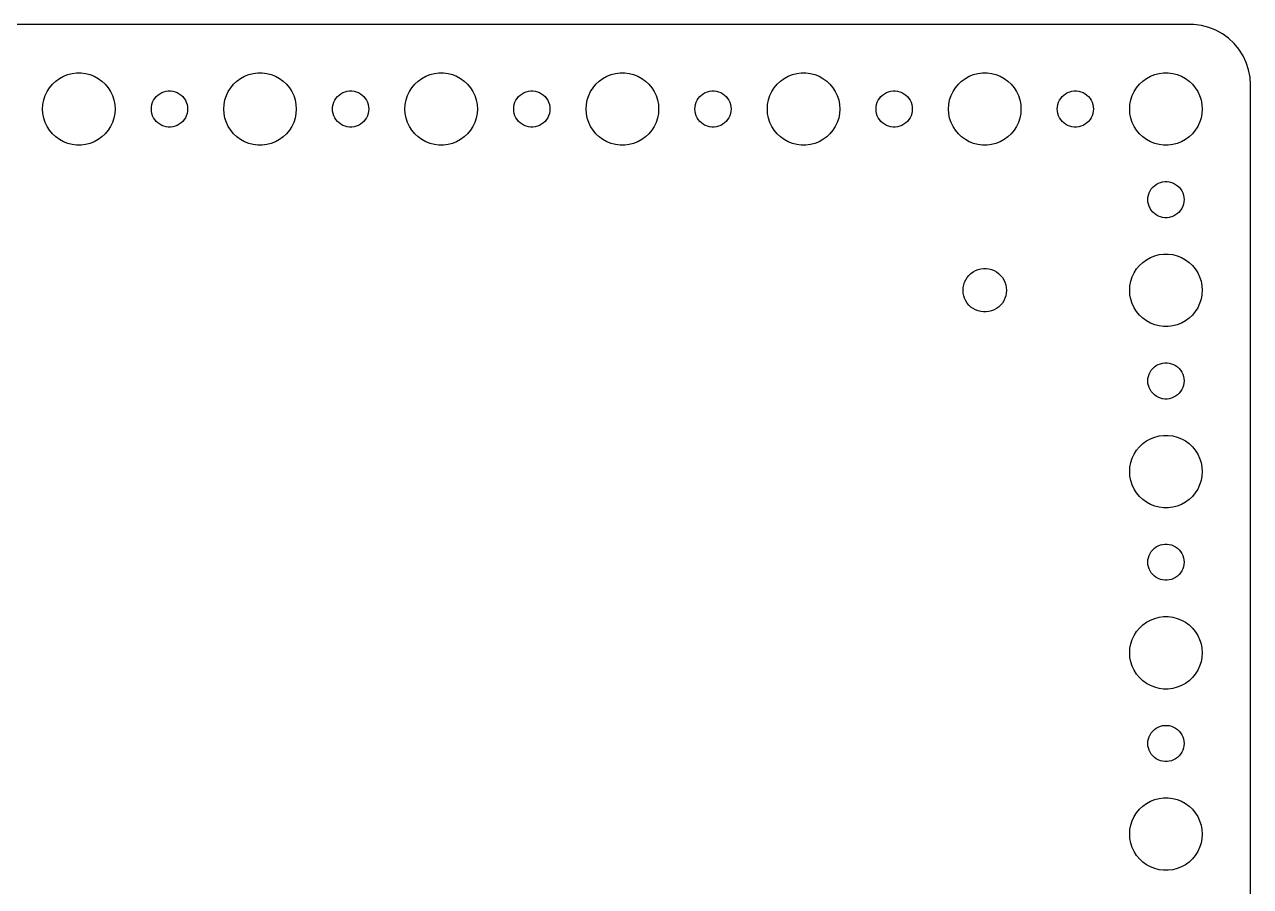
# Model space of a CAD drawing. Header units: metres. Extents: x -97 to 97, y -67 to 67.
# Drawn here: x -4.5 to 97, y -4.3 to 67 of the extents above; entities that cross this region are included whole.
import ezdxf

# ---------------------------------------------------------------- set-up
doc = ezdxf.new("R2010")
doc.units = ezdxf.units.M

msp = doc.modelspace()

# ---------------------------------------------------------------- linework, layer by layer
for p, q in [((92.3139, 66.9901), (-92.3139, 66.9901)), ((92.9369, 66.9114), (92.3139, 66.9901)), ((93.5451, 66.7553), (92.9369, 66.9114)), ((94.1289, 66.5241), (93.5451, 66.7553)), ((94.6791, 66.2216), (94.1289, 66.5241)), ((95.1871, 65.8526), (94.6791, 66.2216)), ((95.6448, 65.4227), (95.1871, 65.8526)), ((96.0451, 64.9389), (95.6448, 65.4227)), ((96.3815, 64.4088), (96.0451, 64.9389)), ((96.6489, 63.8406), (96.3815, 64.4088)), ((-0.92705, 62.8532), (-0.56213, 62.9469)), ((-0.56213, 62.9469), (-0.18837, 62.9941)), ((-0.18837, 62.9941), (0.18837, 62.9941)), ((0.18837, 62.9941), (0.56213, 62.9469)), ((0.56213, 62.9469), (0.92705, 62.8532)), ((14.0729, 62.8532), (14.4379, 62.9469)), ((14.4379, 62.9469), (14.8116, 62.9941)), ((14.8116, 62.9941), (15.1884, 62.9941)), ((15.1884, 62.9941), (15.5621, 62.9469)), ((15.5621, 62.9469), (15.927, 62.8532)), ((29.0729, 62.8532), (29.4379, 62.9469)), ((29.4379, 62.9469), (29.8116, 62.9941)), ((29.8116, 62.9941), (30.1884, 62.9941)), ((30.1884, 62.9941), (30.5621, 62.9469)), ((30.5621, 62.9469), (30.927, 62.8532)), ((44.0729, 62.8532), (44.4379, 62.9469)), ((44.4379, 62.9469), (44.8116, 62.9941)), ((44.8116, 62.9941), (45.1884, 62.9941)), ((45.1884, 62.9941), (45.5621, 62.9469)), ((45.5621, 62.9469), (45.927, 62.8532)), ((59.0729, 62.8532), (59.4379, 62.9469)), ((59.4379, 62.9469), (59.8116, 62.9941)), ((59.8116, 62.9941), (60.1884, 62.9941)), ((60.1884, 62.9941), (60.5621, 62.9469)), ((60.5621, 62.9469), (60.927, 62.8532)), ((74.073, 62.8532), (74.4379, 62.9469)), ((74.4379, 62.9469), (74.8116, 62.9941)), ((74.8116, 62.9941), (75.1884, 62.9941)), ((75.1884, 62.9941), (75.5621, 62.9469)), ((75.5621, 62.9469), (75.927, 62.8532)), ((89.073, 62.8532), (89.4379, 62.9469)), ((89.4379, 62.9469), (89.8116, 62.9941)), ((89.8116, 62.9941), (90.1884, 62.9941)), ((90.1884, 62.9941), (90.5621, 62.9469)), ((90.5621, 62.9469), (90.927, 62.8532)), ((96.8429, 63.2434), (96.6489, 63.8406)), ((96.9606, 62.6267), (96.8429, 63.2434)), ((-2.42705, 61.7634), (-2.1869, 62.0536)), ((-2.1869, 62.0536), (-1.91226, 62.3115)), ((-1.91226, 62.3115), (-1.60747, 62.533)), ((-1.60747, 62.533), (-1.27733, 62.7145)), ((-1.27733, 62.7145), (-0.92705, 62.8532)), ((0.92705, 62.8532), (1.27733, 62.7145)), ((1.27733, 62.7145), (1.60747, 62.533)), ((1.60747, 62.533), (1.91226, 62.3115)), ((1.91226, 62.3115), (2.1869, 62.0536)), ((2.1869, 62.0536), (2.42705, 61.7634)), ((12.5729, 61.7634), (12.8131, 62.0536)), ((12.8131, 62.0536), (13.0877, 62.3115)), ((13.0877, 62.3115), (13.3925, 62.533)), ((13.3925, 62.533), (13.7227, 62.7145)), ((13.7227, 62.7145), (14.0729, 62.8532)), ((15.927, 62.8532), (16.2773, 62.7145)), ((16.2773, 62.7145), (16.6075, 62.533)), ((16.6075, 62.533), (16.9123, 62.3115)), ((16.9123, 62.3115), (17.1869, 62.0536)), ((17.1869, 62.0536), (17.427, 61.7634)), ((27.5729, 61.7634), (27.8131, 62.0536)), ((27.8131, 62.0536), (28.0877, 62.3115)), ((28.0877, 62.3115), (28.3925, 62.533)), ((28.3925, 62.533), (28.7227, 62.7145)), ((28.7227, 62.7145), (29.0729, 62.8532)), ((30.927, 62.8532), (31.2773, 62.7145)), ((31.2773, 62.7145), (31.6075, 62.533)), ((31.6075, 62.533), (31.9123, 62.3115)), ((31.9123, 62.3115), (32.1869, 62.0536)), ((32.1869, 62.0536), (32.427, 61.7634)), ((42.5729, 61.7634), (42.8131, 62.0536)), ((42.8131, 62.0536), (43.0877, 62.3115)), ((43.0877, 62.3115), (43.3925, 62.533)), ((43.3925, 62.533), (43.7227, 62.7145)), ((43.7227, 62.7145), (44.0729, 62.8532)), ((45.927, 62.8532), (46.2773, 62.7145)), ((46.2773, 62.7145), (46.6075, 62.533)), ((46.6075, 62.533), (46.9123, 62.3115)), ((46.9123, 62.3115), (47.1869, 62.0536)), ((47.1869, 62.0536), (47.427, 61.7634)), ((57.5729, 61.7634), (57.8131, 62.0536)), ((57.8131, 62.0536), (58.0877, 62.3115)), ((58.0877, 62.3115), (58.3925, 62.533)), ((58.3925, 62.533), (58.7227, 62.7145)), ((58.7227, 62.7145), (59.0729, 62.8532)), ((60.927, 62.8532), (61.2773, 62.7145)), ((61.2773, 62.7145), (61.6075, 62.533)), ((61.6075, 62.533), (61.9123, 62.3115)), ((61.9123, 62.3115), (62.1869, 62.0536)), ((62.1869, 62.0536), (62.427, 61.7634)), ((72.573, 61.7634), (72.8131, 62.0536)), ((72.8131, 62.0536), (73.0877, 62.3115)), ((73.0877, 62.3115), (73.3925, 62.533)), ((73.3925, 62.533), (73.7227, 62.7145)), ((73.7227, 62.7145), (74.073, 62.8532)), ((75.927, 62.8532), (76.2773, 62.7145)), ((76.2773, 62.7145), (76.6075, 62.533)), ((76.6075, 62.533), (76.9123, 62.3115)), ((76.9123, 62.3115), (77.1869, 62.0536)), ((77.1869, 62.0536), (77.427, 61.7634)), ((87.573, 61.7634), (87.8131, 62.0536)), ((87.8131, 62.0536), (88.0877, 62.3115)), ((88.0877, 62.3115), (88.3925, 62.533)), ((88.3925, 62.533), (88.7227, 62.7145)), ((88.7227, 62.7145), (89.073, 62.8532)), ((90.927, 62.8532), (91.2773, 62.7145)), ((91.2773, 62.7145), (91.6075, 62.533)), ((91.6075, 62.533), (91.9123, 62.3115)), ((91.9123, 62.3115), (92.1869, 62.0536)), ((92.1869, 62.0536), (92.427, 61.7634)), ((97, 62), (96.9606, 62.6267)), ((97, -62), (97, 62)), ((-2.90575, 60.7461), (-2.78932, 61.1044)), ((-2.78932, 61.1044), (-2.62891, 61.4453)), ((-2.62891, 61.4453), (-2.42705, 61.7634)), ((2.42705, 61.7634), (2.62891, 61.4453)), ((2.62891, 61.4453), (2.78932, 61.1044)), ((2.78932, 61.1044), (2.90575, 60.7461)), ((6.28647, 60.8817), (6.40654, 61.0268)), ((6.40654, 61.0268), (6.54385, 61.1558)), ((6.54385, 61.1558), (6.69626, 61.2665)), ((6.69626, 61.2665), (6.86133, 61.3572)), ((6.86133, 61.3572), (7.03647, 61.4266)), ((7.03647, 61.4266), (7.21892, 61.4734)), ((7.21892, 61.4734), (7.40581, 61.497)), ((7.40581, 61.497), (7.59418, 61.497)), ((7.59418, 61.497), (7.78107, 61.4734)), ((7.78107, 61.4734), (7.96352, 61.4266)), ((7.96352, 61.4266), (8.13866, 61.3572)), ((8.13866, 61.3572), (8.30373, 61.2665)), ((8.30373, 61.2665), (8.45613, 61.1558)), ((8.45613, 61.1558), (8.59344, 61.0268)), ((8.59344, 61.0268), (8.71352, 60.8817)), ((12.0942, 60.7461), (12.2107, 61.1044)), ((12.2107, 61.1044), (12.3711, 61.4453)), ((12.3711, 61.4453), (12.5729, 61.7634)), ((17.427, 61.7634), (17.6289, 61.4453)), ((17.6289, 61.4453), (17.7893, 61.1044)), ((17.7893, 61.1044), (17.9057, 60.7461)), ((21.2865, 60.8817), (21.4065, 61.0268)), ((21.4065, 61.0268), (21.5439, 61.1558)), ((21.5439, 61.1558), (21.6963, 61.2665)), ((21.6963, 61.2665), (21.8613, 61.3572)), ((21.8613, 61.3572), (22.0365, 61.4266)), ((22.0365, 61.4266), (22.2189, 61.4734)), ((22.2189, 61.4734), (22.4058, 61.497)), ((22.4058, 61.497), (22.5942, 61.497)), ((22.5942, 61.497), (22.7811, 61.4734)), ((22.7811, 61.4734), (22.9635, 61.4266)), ((22.9635, 61.4266), (23.1387, 61.3572)), ((23.1387, 61.3572), (23.3037, 61.2665)), ((23.3037, 61.2665), (23.4561, 61.1558)), ((23.4561, 61.1558), (23.5934, 61.0268)), ((23.5934, 61.0268), (23.7135, 60.8817)), ((27.0942, 60.7461), (27.2107, 61.1044)), ((27.2107, 61.1044), (27.3711, 61.4453)), ((27.3711, 61.4453), (27.5729, 61.7634)), ((32.427, 61.7634), (32.6289, 61.4453)), ((32.6289, 61.4453), (32.7893, 61.1044)), ((32.7893, 61.1044), (32.9057, 60.7461)), ((36.2865, 60.8817), (36.4065, 61.0268)), ((36.4065, 61.0268), (36.5439, 61.1558)), ((36.5439, 61.1558), (36.6963, 61.2665)), ((36.6963, 61.2665), (36.8613, 61.3572)), ((36.8613, 61.3572), (37.0365, 61.4266)), ((37.0365, 61.4266), (37.2189, 61.4734)), ((37.2189, 61.4734), (37.4058, 61.497)), ((37.4058, 61.497), (37.5942, 61.497)), ((37.5942, 61.497), (37.7811, 61.4734)), ((37.7811, 61.4734), (37.9635, 61.4266)), ((37.9635, 61.4266), (38.1387, 61.3572)), ((38.1387, 61.3572), (38.3037, 61.2665)), ((38.3037, 61.2665), (38.4561, 61.1558)), ((38.4561, 61.1558), (38.5934, 61.0268)), ((38.5934, 61.0268), (38.7135, 60.8817)), ((42.0942, 60.7461), (42.2107, 61.1044)), ((42.2107, 61.1044), (42.3711, 61.4453)), ((42.3711, 61.4453), (42.5729, 61.7634)), ((47.427, 61.7634), (47.6289, 61.4453)), ((47.6289, 61.4453), (47.7893, 61.1044)), ((47.7893, 61.1044), (47.9057, 60.7461)), ((51.2865, 60.8817), (51.4065, 61.0268)), ((51.4065, 61.0268), (51.5439, 61.1558)), ((51.5439, 61.1558), (51.6963, 61.2665)), ((51.6963, 61.2665), (51.8613, 61.3572)), ((51.8613, 61.3572), (52.0365, 61.4266)), ((52.0365, 61.4266), (52.2189, 61.4734)), ((52.2189, 61.4734), (52.4058, 61.497)), ((52.4058, 61.497), (52.5942, 61.497)), ((52.5942, 61.497), (52.7811, 61.4734)), ((52.7811, 61.4734), (52.9635, 61.4266)), ((52.9635, 61.4266), (53.1387, 61.3572)), ((53.1387, 61.3572), (53.3037, 61.2665)), ((53.3037, 61.2665), (53.4561, 61.1558)), ((53.4561, 61.1558), (53.5934, 61.0268)), ((53.5934, 61.0268), (53.7135, 60.8817)), ((57.0942, 60.7461), (57.2107, 61.1044)), ((57.2107, 61.1044), (57.3711, 61.4453)), ((57.3711, 61.4453), (57.5729, 61.7634)), ((62.427, 61.7634), (62.6289, 61.4453)), ((62.6289, 61.4453), (62.7893, 61.1044)), ((62.7893, 61.1044), (62.9057, 60.7461)), ((66.2865, 60.8817), (66.4065, 61.0268)), ((66.4065, 61.0268), (66.5439, 61.1558)), ((66.5439, 61.1558), (66.6963, 61.2665)), ((66.6963, 61.2665), (66.8613, 61.3572)), ((66.8613, 61.3572), (67.0365, 61.4266)), ((67.0365, 61.4266), (67.2189, 61.4734)), ((67.2189, 61.4734), (67.4058, 61.497)), ((67.4058, 61.497), (67.5942, 61.497)), ((67.5942, 61.497), (67.7811, 61.4734)), ((67.7811, 61.4734), (67.9635, 61.4266)), ((67.9635, 61.4266), (68.1387, 61.3572)), ((68.1387, 61.3572), (68.3037, 61.2665)), ((68.3037, 61.2665), (68.4561, 61.1558)), ((68.4561, 61.1558), (68.5934, 61.0268)), ((68.5934, 61.0268), (68.7135, 60.8817)), ((72.0943, 60.7461), (72.2107, 61.1044)), ((72.2107, 61.1044), (72.3711, 61.4453)), ((72.3711, 61.4453), (72.573, 61.7634)), ((77.427, 61.7634), (77.6289, 61.4453)), ((77.6289, 61.4453), (77.7893, 61.1044)), ((77.7893, 61.1044), (77.9057, 60.7461)), ((81.2865, 60.8817), (81.4065, 61.0268)), ((81.4065, 61.0268), (81.5439, 61.1558)), ((81.5439, 61.1558), (81.6963, 61.2665)), ((81.6963, 61.2665), (81.8613, 61.3572)), ((81.8613, 61.3572), (82.0365, 61.4266)), ((82.0365, 61.4266), (82.2189, 61.4734)), ((82.2189, 61.4734), (82.4058, 61.497)), ((82.4058, 61.497), (82.5942, 61.497)), ((82.5942, 61.497), (82.7811, 61.4734)), ((82.7811, 61.4734), (82.9635, 61.4266)), ((82.9635, 61.4266), (83.1387, 61.3572)), ((83.1387, 61.3572), (83.3037, 61.2665)), ((83.3037, 61.2665), (83.4561, 61.1558)), ((83.4561, 61.1558), (83.5934, 61.0268)), ((83.5934, 61.0268), (83.7135, 60.8817)), ((87.0943, 60.7461), (87.2107, 61.1044)), ((87.2107, 61.1044), (87.3711, 61.4453)), ((87.3711, 61.4453), (87.573, 61.7634)), ((92.427, 61.7634), (92.6289, 61.4453)), ((92.6289, 61.4453), (92.7893, 61.1044)), ((92.7893, 61.1044), (92.9057, 60.7461)), ((-3, 60), (-2.97633, 60.376)), ((-2.97633, 59.624), (-3, 60)), ((-2.97633, 60.376), (-2.90575, 60.7461)), ((2.90575, 60.7461), (2.97633, 60.376)), ((2.97633, 60.376), (3, 60)), ((3, 60), (2.97633, 59.624)), ((6, 60), (6.01183, 60.188)), ((6.01183, 59.812), (6, 60)), ((6.01183, 60.188), (6.04712, 60.373)), ((6.04712, 60.373), (6.10533, 60.5522)), ((6.10533, 60.5522), (6.18553, 60.7226)), ((6.18553, 60.7226), (6.28647, 60.8817)), ((8.71352, 60.8817), (8.81445, 60.7226)), ((8.81445, 60.7226), (8.89465, 60.5522)), ((8.89465, 60.5522), (8.95287, 60.373)), ((8.95287, 60.373), (8.98816, 60.188)), ((8.98816, 60.188), (9, 60)), ((9, 60), (8.98816, 59.812)), ((12, 60), (12.0237, 60.376)), ((12.0237, 59.624), (12, 60)), ((12.0237, 60.376), (12.0942, 60.7461)), ((17.9057, 60.7461), (17.9763, 60.376)), ((17.9763, 60.376), (18, 60)), ((18, 60), (17.9763, 59.624)), ((21, 60), (21.0118, 60.188)), ((21.0118, 59.812), (21, 60)), ((21.0118, 60.188), (21.0471, 60.373)), ((21.0471, 60.373), (21.1053, 60.5522)), ((21.1053, 60.5522), (21.1855, 60.7226)), ((21.1855, 60.7226), (21.2865, 60.8817)), ((23.7135, 60.8817), (23.8145, 60.7226)), ((23.8145, 60.7226), (23.8947, 60.5522)), ((23.8947, 60.5522), (23.9529, 60.373)), ((23.9529, 60.373), (23.9882, 60.188)), ((23.9882, 60.188), (24, 60)), ((24, 60), (23.9882, 59.812)), ((27, 60), (27.0237, 60.376)), ((27.0237, 59.624), (27, 60)), ((27.0237, 60.376), (27.0942, 60.7461)), ((32.9057, 60.7461), (32.9763, 60.376)), ((32.9763, 60.376), (33, 60)), ((33, 60), (32.9763, 59.624)), ((36, 60), (36.0118, 60.188)), ((36.0118, 59.812), (36, 60)), ((36.0118, 60.188), (36.0471, 60.373)), ((36.0471, 60.373), (36.1053, 60.5522)), ((36.1053, 60.5522), (36.1855, 60.7226)), ((36.1855, 60.7226), (36.2865, 60.8817)), ((38.7135, 60.8817), (38.8145, 60.7226)), ((38.8145, 60.7226), (38.8947, 60.5522)), ((38.8947, 60.5522), (38.9529, 60.373)), ((38.9529, 60.373), (38.9882, 60.188)), ((38.9882, 60.188), (39, 60)), ((39, 60), (38.9882, 59.812)), ((42, 60), (42.0237, 60.376)), ((42.0237, 59.624), (42, 60)), ((42.0237, 60.376), (42.0942, 60.7461)), ((47.9057, 60.7461), (47.9763, 60.376)), ((47.9763, 60.376), (48, 60)), ((48, 60), (47.9763, 59.624)), ((51, 60), (51.0118, 60.188)), ((51.0118, 59.812), (51, 60)), ((51.0118, 60.188), (51.0471, 60.373)), ((51.0471, 60.373), (51.1053, 60.5522)), ((51.1053, 60.5522), (51.1855, 60.7226)), ((51.1855, 60.7226), (51.2865, 60.8817)), ((53.7135, 60.8817), (53.8145, 60.7226)), ((53.8145, 60.7226), (53.8947, 60.5522)), ((53.8947, 60.5522), (53.9529, 60.373)), ((53.9529, 60.373), (53.9882, 60.188)), ((53.9882, 60.188), (54, 60)), ((54, 60), (53.9882, 59.812)), ((57, 60), (57.0237, 60.376)), ((57.0237, 59.624), (57, 60)), ((57.0237, 60.376), (57.0942, 60.7461)), ((62.9057, 60.7461), (62.9763, 60.376)), ((62.9763, 60.376), (63, 60)), ((63, 60), (62.9763, 59.624)), ((66, 60), (66.0118, 60.188)), ((66.0118, 59.812), (66, 60)), ((66.0118, 60.188), (66.0471, 60.373)), ((66.0471, 60.373), (66.1053, 60.5522)), ((66.1053, 60.5522), (66.1855, 60.7226)), ((66.1855, 60.7226), (66.2865, 60.8817)), ((68.7135, 60.8817), (68.8145, 60.7226)), ((68.8145, 60.7226), (68.8947, 60.5522)), ((68.8947, 60.5522), (68.9529, 60.373)), ((68.9529, 60.373), (68.9882, 60.188)), ((68.9882, 60.188), (69, 60)), ((69, 60), (68.9882, 59.812)), ((72, 60), (72.0237, 60.376)), ((72.0237, 59.624), (72, 60)), ((72.0237, 60.376), (72.0943, 60.7461)), ((77.9057, 60.7461), (77.9763, 60.376)), ((77.9763, 60.376), (78, 60)), ((78, 60), (77.9763, 59.624)), ((81, 60), (81.0118, 60.188)), ((81.0118, 59.812), (81, 60)), ((81.0118, 60.188), (81.0471, 60.373)), ((81.0471, 60.373), (81.1053, 60.5522)), ((81.1053, 60.5522), (81.1855, 60.7226)), ((81.1855, 60.7226), (81.2865, 60.8817)), ((83.7135, 60.8817), (83.8145, 60.7226)), ((83.8145, 60.7226), (83.8947, 60.5522)), ((83.8947, 60.5522), (83.9529, 60.373)), ((83.9529, 60.373), (83.9882, 60.188)), ((83.9882, 60.188), (84, 60)), ((84, 60), (83.9882, 59.812)), ((87, 60), (87.0237, 60.376)), ((87.0237, 59.624), (87, 60)), ((87.0237, 60.376), (87.0943, 60.7461)), ((92.9057, 60.7461), (92.9763, 60.376)), ((92.9763, 60.376), (93, 60)), ((93, 60), (92.9763, 59.624)), ((-2.90575, 59.2539), (-2.97633, 59.624)), ((-2.78932, 58.8956), (-2.90575, 59.2539)), ((-2.62891, 58.5547), (-2.78932, 58.8956)), ((2.78932, 58.8956), (2.62891, 58.5547)), ((2.90575, 59.2539), (2.78932, 58.8956)), ((2.97633, 59.624), (2.90575, 59.2539)), ((6.04712, 59.627), (6.01183, 59.812)), ((6.10533, 59.4478), (6.04712, 59.627)), ((6.18553, 59.2774), (6.10533, 59.4478)), ((6.28647, 59.1183), (6.18553, 59.2774)), ((6.40654, 58.9732), (6.28647, 59.1183)), ((6.54385, 58.8442), (6.40654, 58.9732)), ((8.59344, 58.9732), (8.45613, 58.8442)), ((8.71352, 59.1183), (8.59344, 58.9732)), ((8.81445, 59.2774), (8.71352, 59.1183)), ((8.89465, 59.4478), (8.81445, 59.2774)), ((8.95287, 59.627), (8.89465, 59.4478)), ((8.98816, 59.812), (8.95287, 59.627)), ((12.0942, 59.2539), (12.0237, 59.624)), ((12.2107, 58.8956), (12.0942, 59.2539)), ((12.3711, 58.5547), (12.2107, 58.8956)), ((17.7893, 58.8956), (17.6289, 58.5547)), ((17.9057, 59.2539), (17.7893, 58.8956)), ((17.9763, 59.624), (17.9057, 59.2539)), ((21.0471, 59.627), (21.0118, 59.812)), ((21.1053, 59.4478), (21.0471, 59.627)), ((21.1855, 59.2774), (21.1053, 59.4478)), ((21.2865, 59.1183), (21.1855, 59.2774)), ((21.4065, 58.9732), (21.2865, 59.1183)), ((21.5439, 58.8442), (21.4065, 58.9732)), ((23.5934, 58.9732), (23.4561, 58.8442)), ((23.7135, 59.1183), (23.5934, 58.9732)), ((23.8145, 59.2774), (23.7135, 59.1183)), ((23.8947, 59.4478), (23.8145, 59.2774)), ((23.9529, 59.627), (23.8947, 59.4478)), ((23.9882, 59.812), (23.9529, 59.627)), ((27.0942, 59.2539), (27.0237, 59.624)), ((27.2107, 58.8956), (27.0942, 59.2539)), ((27.3711, 58.5547), (27.2107, 58.8956)), ((32.7893, 58.8956), (32.6289, 58.5547)), ((32.9057, 59.2539), (32.7893, 58.8956)), ((32.9763, 59.624), (32.9057, 59.2539)), ((36.0471, 59.627), (36.0118, 59.812)), ((36.1053, 59.4478), (36.0471, 59.627)), ((36.1855, 59.2774), (36.1053, 59.4478)), ((36.2865, 59.1183), (36.1855, 59.2774)), ((36.4065, 58.9732), (36.2865, 59.1183)), ((36.5439, 58.8442), (36.4065, 58.9732)), ((38.5934, 58.9732), (38.4561, 58.8442)), ((38.7135, 59.1183), (38.5934, 58.9732)), ((38.8145, 59.2774), (38.7135, 59.1183)), ((38.8947, 59.4478), (38.8145, 59.2774)), ((38.9529, 59.627), (38.8947, 59.4478)), ((38.9882, 59.812), (38.9529, 59.627)), ((42.0942, 59.2539), (42.0237, 59.624)), ((42.2107, 58.8956), (42.0942, 59.2539)), ((42.3711, 58.5547), (42.2107, 58.8956)), ((47.7893, 58.8956), (47.6289, 58.5547)), ((47.9057, 59.2539), (47.7893, 58.8956)), ((47.9763, 59.624), (47.9057, 59.2539)), ((51.0471, 59.627), (51.0118, 59.812)), ((51.1053, 59.4478), (51.0471, 59.627)), ((51.1855, 59.2774), (51.1053, 59.4478)), ((51.2865, 59.1183), (51.1855, 59.2774)), ((51.4065, 58.9732), (51.2865, 59.1183)), ((51.5439, 58.8442), (51.4065, 58.9732)), ((53.5934, 58.9732), (53.4561, 58.8442)), ((53.7135, 59.1183), (53.5934, 58.9732)), ((53.8145, 59.2774), (53.7135, 59.1183)), ((53.8947, 59.4478), (53.8145, 59.2774)), ((53.9529, 59.627), (53.8947, 59.4478)), ((53.9882, 59.812), (53.9529, 59.627)), ((57.0942, 59.2539), (57.0237, 59.624)), ((57.2107, 58.8956), (57.0942, 59.2539)), ((57.3711, 58.5547), (57.2107, 58.8956)), ((62.7893, 58.8956), (62.6289, 58.5547)), ((62.9057, 59.2539), (62.7893, 58.8956)), ((62.9763, 59.624), (62.9057, 59.2539)), ((66.0471, 59.627), (66.0118, 59.812)), ((66.1053, 59.4478), (66.0471, 59.627)), ((66.1855, 59.2774), (66.1053, 59.4478)), ((66.2865, 59.1183), (66.1855, 59.2774)), ((66.4065, 58.9732), (66.2865, 59.1183)), ((66.5439, 58.8442), (66.4065, 58.9732)), ((68.5934, 58.9732), (68.4561, 58.8442)), ((68.7135, 59.1183), (68.5934, 58.9732)), ((68.8145, 59.2774), (68.7135, 59.1183)), ((68.8947, 59.4478), (68.8145, 59.2774)), ((68.9529, 59.627), (68.8947, 59.4478)), ((68.9882, 59.812), (68.9529, 59.627)), ((72.0943, 59.2539), (72.0237, 59.624)), ((72.2107, 58.8956), (72.0943, 59.2539)), ((72.3711, 58.5547), (72.2107, 58.8956)), ((77.7893, 58.8956), (77.6289, 58.5547)), ((77.9057, 59.2539), (77.7893, 58.8956)), ((77.9763, 59.624), (77.9057, 59.2539)), ((81.0471, 59.627), (81.0118, 59.812)), ((81.1053, 59.4478), (81.0471, 59.627)), ((81.1855, 59.2774), (81.1053, 59.4478)), ((81.2865, 59.1183), (81.1855, 59.2774)), ((81.4065, 58.9732), (81.2865, 59.1183)), ((81.5439, 58.8442), (81.4065, 58.9732)), ((83.5934, 58.9732), (83.4561, 58.8442)), ((83.7135, 59.1183), (83.5934, 58.9732)), ((83.8145, 59.2774), (83.7135, 59.1183)), ((83.8947, 59.4478), (83.8145, 59.2774)), ((83.9529, 59.627), (83.8947, 59.4478)), ((83.9882, 59.812), (83.9529, 59.627)), ((87.0943, 59.2539), (87.0237, 59.624)), ((87.2107, 58.8956), (87.0943, 59.2539)), ((87.3711, 58.5547), (87.2107, 58.8956)), ((92.7893, 58.8956), (92.6289, 58.5547)), ((92.9057, 59.2539), (92.7893, 58.8956)), ((92.9763, 59.624), (92.9057, 59.2539)), ((-2.42705, 58.2366), (-2.62891, 58.5547)), ((-2.1869, 57.9464), (-2.42705, 58.2366)), ((-1.91226, 57.6885), (-2.1869, 57.9464)), ((2.1869, 57.9464), (1.91226, 57.6885)), ((2.42705, 58.2366), (2.1869, 57.9464)), ((2.62891, 58.5547), (2.42705, 58.2366)), ((6.69626, 58.7335), (6.54385, 58.8442)), ((6.86133, 58.6428), (6.69626, 58.7335)), ((7.03647, 58.5734), (6.86133, 58.6428)), ((7.21892, 58.5266), (7.03647, 58.5734)), ((7.40581, 58.503), (7.21892, 58.5266)), ((7.59418, 58.503), (7.40581, 58.503)), ((7.78107, 58.5266), (7.59418, 58.503)), ((7.96352, 58.5734), (7.78107, 58.5266)), ((8.13866, 58.6428), (7.96352, 58.5734)), ((8.30373, 58.7335), (8.13866, 58.6428)), ((8.45613, 58.8442), (8.30373, 58.7335)), ((12.5729, 58.2366), (12.3711, 58.5547)), ((12.8131, 57.9464), (12.5729, 58.2366)), ((13.0877, 57.6885), (12.8131, 57.9464)), ((17.1869, 57.9464), (16.9123, 57.6885)), ((17.427, 58.2366), (17.1869, 57.9464)), ((17.6289, 58.5547), (17.427, 58.2366)), ((21.6963, 58.7335), (21.5439, 58.8442)), ((21.8613, 58.6428), (21.6963, 58.7335)), ((22.0365, 58.5734), (21.8613, 58.6428)), ((22.2189, 58.5266), (22.0365, 58.5734)), ((22.4058, 58.503), (22.2189, 58.5266)), ((22.5942, 58.503), (22.4058, 58.503)), ((22.7811, 58.5266), (22.5942, 58.503)), ((22.9635, 58.5734), (22.7811, 58.5266)), ((23.1387, 58.6428), (22.9635, 58.5734)), ((23.3037, 58.7335), (23.1387, 58.6428)), ((23.4561, 58.8442), (23.3037, 58.7335)), ((27.5729, 58.2366), (27.3711, 58.5547)), ((27.8131, 57.9464), (27.5729, 58.2366)), ((28.0877, 57.6885), (27.8131, 57.9464)), ((32.1869, 57.9464), (31.9123, 57.6885)), ((32.427, 58.2366), (32.1869, 57.9464)), ((32.6289, 58.5547), (32.427, 58.2366)), ((36.6963, 58.7335), (36.5439, 58.8442)), ((36.8613, 58.6428), (36.6963, 58.7335)), ((37.0365, 58.5734), (36.8613, 58.6428)), ((37.2189, 58.5266), (37.0365, 58.5734)), ((37.4058, 58.503), (37.2189, 58.5266)), ((37.5942, 58.503), (37.4058, 58.503)), ((37.7811, 58.5266), (37.5942, 58.503)), ((37.9635, 58.5734), (37.7811, 58.5266)), ((38.1387, 58.6428), (37.9635, 58.5734)), ((38.3037, 58.7335), (38.1387, 58.6428)), ((38.4561, 58.8442), (38.3037, 58.7335)), ((42.5729, 58.2366), (42.3711, 58.5547)), ((42.8131, 57.9464), (42.5729, 58.2366)), ((43.0877, 57.6885), (42.8131, 57.9464)), ((47.1869, 57.9464), (46.9123, 57.6885)), ((47.427, 58.2366), (47.1869, 57.9464)), ((47.6289, 58.5547), (47.427, 58.2366)), ((51.6963, 58.7335), (51.5439, 58.8442)), ((51.8613, 58.6428), (51.6963, 58.7335)), ((52.0365, 58.5734), (51.8613, 58.6428)), ((52.2189, 58.5266), (52.0365, 58.5734)), ((52.4058, 58.503), (52.2189, 58.5266)), ((52.5942, 58.503), (52.4058, 58.503)), ((52.7811, 58.5266), (52.5942, 58.503)), ((52.9635, 58.5734), (52.7811, 58.5266)), ((53.1387, 58.6428), (52.9635, 58.5734)), ((53.3037, 58.7335), (53.1387, 58.6428)), ((53.4561, 58.8442), (53.3037, 58.7335)), ((57.5729, 58.2366), (57.3711, 58.5547)), ((57.8131, 57.9464), (57.5729, 58.2366)), ((58.0877, 57.6885), (57.8131, 57.9464)), ((62.1869, 57.9464), (61.9123, 57.6885)), ((62.427, 58.2366), (62.1869, 57.9464)), ((62.6289, 58.5547), (62.427, 58.2366)), ((66.6963, 58.7335), (66.5439, 58.8442)), ((66.8613, 58.6428), (66.6963, 58.7335)), ((67.0365, 58.5734), (66.8613, 58.6428)), ((67.2189, 58.5266), (67.0365, 58.5734)), ((67.4058, 58.503), (67.2189, 58.5266)), ((67.5942, 58.503), (67.4058, 58.503)), ((67.7811, 58.5266), (67.5942, 58.503)), ((67.9635, 58.5734), (67.7811, 58.5266)), ((68.1387, 58.6428), (67.9635, 58.5734)), ((68.3037, 58.7335), (68.1387, 58.6428)), ((68.4561, 58.8442), (68.3037, 58.7335)), ((72.573, 58.2366), (72.3711, 58.5547)), ((72.8131, 57.9464), (72.573, 58.2366)), ((73.0877, 57.6885), (72.8131, 57.9464)), ((77.1869, 57.9464), (76.9123, 57.6885)), ((77.427, 58.2366), (77.1869, 57.9464)), ((77.6289, 58.5547), (77.427, 58.2366)), ((81.6963, 58.7335), (81.5439, 58.8442)), ((81.8613, 58.6428), (81.6963, 58.7335)), ((82.0365, 58.5734), (81.8613, 58.6428)), ((82.2189, 58.5266), (82.0365, 58.5734)), ((82.4058, 58.503), (82.2189, 58.5266)), ((82.5942, 58.503), (82.4058, 58.503)), ((82.7811, 58.5266), (82.5942, 58.503)), ((82.9635, 58.5734), (82.7811, 58.5266)), ((83.1387, 58.6428), (82.9635, 58.5734)), ((83.3037, 58.7335), (83.1387, 58.6428)), ((83.4561, 58.8442), (83.3037, 58.7335)), ((87.573, 58.2366), (87.3711, 58.5547)), ((87.8131, 57.9464), (87.573, 58.2366)), ((88.0877, 57.6885), (87.8131, 57.9464)), ((92.1869, 57.9464), (91.9123, 57.6885)), ((92.427, 58.2366), (92.1869, 57.9464)), ((92.6289, 58.5547), (92.427, 58.2366)), ((-1.60747, 57.467), (-1.91226, 57.6885)), ((-1.27733, 57.2855), (-1.60747, 57.467)), ((-0.92705, 57.1468), (-1.27733, 57.2855)), ((-0.56213, 57.0531), (-0.92705, 57.1468)), ((-0.18837, 57.0059), (-0.56213, 57.0531)), ((0.18837, 57.0059), (-0.18837, 57.0059)), ((0.56213, 57.0531), (0.18837, 57.0059)), ((0.92705, 57.1468), (0.56213, 57.0531)), ((1.27733, 57.2855), (0.92705, 57.1468)), ((1.60747, 57.467), (1.27733, 57.2855)), ((1.91226, 57.6885), (1.60747, 57.467)), ((13.3925, 57.467), (13.0877, 57.6885)), ((13.7227, 57.2855), (13.3925, 57.467)), ((14.0729, 57.1468), (13.7227, 57.2855)), ((14.4379, 57.0531), (14.0729, 57.1468)), ((14.8116, 57.0059), (14.4379, 57.0531)), ((15.1884, 57.0059), (14.8116, 57.0059)), ((15.5621, 57.0531), (15.1884, 57.0059)), ((15.927, 57.1468), (15.5621, 57.0531)), ((16.2773, 57.2855), (15.927, 57.1468)), ((16.6075, 57.467), (16.2773, 57.2855)), ((16.9123, 57.6885), (16.6075, 57.467)), ((28.3925, 57.467), (28.0877, 57.6885)), ((28.7227, 57.2855), (28.3925, 57.467)), ((29.0729, 57.1468), (28.7227, 57.2855)), ((29.4379, 57.0531), (29.0729, 57.1468)), ((29.8116, 57.0059), (29.4379, 57.0531)), ((30.1884, 57.0059), (29.8116, 57.0059)), ((30.5621, 57.0531), (30.1884, 57.0059)), ((30.927, 57.1468), (30.5621, 57.0531)), ((31.2773, 57.2855), (30.927, 57.1468)), ((31.6075, 57.467), (31.2773, 57.2855)), ((31.9123, 57.6885), (31.6075, 57.467)), ((43.3925, 57.467), (43.0877, 57.6885)), ((43.7227, 57.2855), (43.3925, 57.467)), ((44.0729, 57.1468), (43.7227, 57.2855)), ((44.4379, 57.0531), (44.0729, 57.1468)), ((44.8116, 57.0059), (44.4379, 57.0531)), ((45.1884, 57.0059), (44.8116, 57.0059)), ((45.5621, 57.0531), (45.1884, 57.0059)), ((45.927, 57.1468), (45.5621, 57.0531)), ((46.2773, 57.2855), (45.927, 57.1468)), ((46.6075, 57.467), (46.2773, 57.2855)), ((46.9123, 57.6885), (46.6075, 57.467)), ((58.3925, 57.467), (58.0877, 57.6885)), ((58.7227, 57.2855), (58.3925, 57.467)), ((59.0729, 57.1468), (58.7227, 57.2855)), ((59.4379, 57.0531), (59.0729, 57.1468)), ((59.8116, 57.0059), (59.4379, 57.0531)), ((60.1884, 57.0059), (59.8116, 57.0059)), ((60.5621, 57.0531), (60.1884, 57.0059)), ((60.927, 57.1468), (60.5621, 57.0531)), ((61.2773, 57.2855), (60.927, 57.1468)), ((61.6075, 57.467), (61.2773, 57.2855)), ((61.9123, 57.6885), (61.6075, 57.467)), ((73.3925, 57.467), (73.0877, 57.6885)), ((73.7227, 57.2855), (73.3925, 57.467)), ((74.073, 57.1468), (73.7227, 57.2855)), ((74.4379, 57.0531), (74.073, 57.1468)), ((74.8116, 57.0059), (74.4379, 57.0531)), ((75.1884, 57.0059), (74.8116, 57.0059)), ((75.5621, 57.0531), (75.1884, 57.0059)), ((75.927, 57.1468), (75.5621, 57.0531)), ((76.2773, 57.2855), (75.927, 57.1468)), ((76.6075, 57.467), (76.2773, 57.2855)), ((76.9123, 57.6885), (76.6075, 57.467)), ((88.3925, 57.467), (88.0877, 57.6885)), ((88.7227, 57.2855), (88.3925, 57.467)), ((89.073, 57.1468), (88.7227, 57.2855)), ((89.4379, 57.0531), (89.073, 57.1468)), ((89.8116, 57.0059), (89.4379, 57.0531)), ((90.1884, 57.0059), (89.8116, 57.0059)), ((90.5621, 57.0531), (90.1884, 57.0059)), ((90.927, 57.1468), (90.5621, 57.0531)), ((91.2773, 57.2855), (90.927, 57.1468)), ((91.6075, 57.467), (91.2773, 57.2855)), ((91.9123, 57.6885), (91.6075, 57.467)), ((89.1963, 53.7665), (89.3613, 53.8572)), ((89.3613, 53.8572), (89.5365, 53.9266)), ((89.5365, 53.9266), (89.7189, 53.9734)), ((89.7189, 53.9734), (89.9058, 53.997)), ((89.9058, 53.997), (90.0942, 53.997)), ((90.0942, 53.997), (90.2811, 53.9734)), ((90.2811, 53.9734), (90.4635, 53.9266)), ((90.4635, 53.9266), (90.6387, 53.8572)), ((90.6387, 53.8572), (90.8037, 53.7665)), ((88.5118, 52.688), (88.5471, 52.873)), ((88.5471, 52.873), (88.6053, 53.0522)), ((88.6053, 53.0522), (88.6855, 53.2226)), ((88.6855, 53.2226), (88.7865, 53.3817)), ((88.7865, 53.3817), (88.9065, 53.5268)), ((88.9065, 53.5268), (89.0439, 53.6558)), ((89.0439, 53.6558), (89.1963, 53.7665)), ((90.8037, 53.7665), (90.9561, 53.6558)), ((90.9561, 53.6558), (91.0934, 53.5268)), ((91.0934, 53.5268), (91.2135, 53.3817)), ((91.2135, 53.3817), (91.3145, 53.2226)), ((91.3145, 53.2226), (91.3947, 53.0522)), ((91.3947, 53.0522), (91.4529, 52.873)), ((91.4529, 52.873), (91.4882, 52.688)), ((88.5, 52.5), (88.5118, 52.688)), ((88.5118, 52.312), (88.5, 52.5)), ((88.5471, 52.127), (88.5118, 52.312)), ((88.6053, 51.9478), (88.5471, 52.127)), ((88.6855, 51.7774), (88.6053, 51.9478)), ((88.7865, 51.6183), (88.6855, 51.7774)), ((91.3145, 51.7774), (91.2135, 51.6183)), ((91.3947, 51.9478), (91.3145, 51.7774)), ((91.4529, 52.127), (91.3947, 51.9478)), ((91.4882, 52.312), (91.4529, 52.127)), ((91.4882, 52.688), (91.5, 52.5)), ((91.5, 52.5), (91.4882, 52.312)), ((88.9065, 51.4732), (88.7865, 51.6183)), ((89.0439, 51.3442), (88.9065, 51.4732)), ((89.1963, 51.2335), (89.0439, 51.3442)), ((89.3613, 51.1428), (89.1963, 51.2335)), ((89.5365, 51.0734), (89.3613, 51.1428)), ((89.7189, 51.0266), (89.5365, 51.0734)), ((89.9058, 51.003), (89.7189, 51.0266)), ((90.0942, 51.003), (89.9058, 51.003)), ((90.2811, 51.0266), (90.0942, 51.003)), ((90.4635, 51.0734), (90.2811, 51.0266)), ((90.6387, 51.1428), (90.4635, 51.0734)), ((90.8037, 51.2335), (90.6387, 51.1428)), ((90.9561, 51.3442), (90.8037, 51.2335)), ((91.0934, 51.4732), (90.9561, 51.3442)), ((91.2135, 51.6183), (91.0934, 51.4732)), ((88.3925, 47.533), (88.7227, 47.7145)), ((88.7227, 47.7145), (89.073, 47.8532)), ((89.073, 47.8532), (89.4379, 47.9469)), ((89.4379, 47.9469), (89.8116, 47.9941)), ((89.8116, 47.9941), (90.1884, 47.9941)), ((90.1884, 47.9941), (90.5621, 47.9469)), ((90.5621, 47.9469), (90.927, 47.8532)), ((90.927, 47.8532), (91.2773, 47.7145)), ((91.2773, 47.7145), (91.6075, 47.533)), ((74.2336, 46.6287), (74.4438, 46.7119)), ((74.4438, 46.7119), (74.6627, 46.7681)), ((74.6627, 46.7681), (74.887, 46.7964)), ((74.887, 46.7964), (75.113, 46.7964)), ((75.113, 46.7964), (75.3373, 46.7681)), ((75.3373, 46.7681), (75.5562, 46.7119)), ((75.5562, 46.7119), (75.7664, 46.6287)), ((87.3711, 46.4453), (87.573, 46.7634)), ((87.573, 46.7634), (87.8131, 47.0536)), ((87.8131, 47.0536), (88.0877, 47.3115)), ((88.0877, 47.3115), (88.3925, 47.533)), ((91.6075, 47.533), (91.9123, 47.3115)), ((91.9123, 47.3115), (92.1869, 47.0536)), ((92.1869, 47.0536), (92.427, 46.7634)), ((92.427, 46.7634), (92.6289, 46.4453)), ((73.3264, 45.6626), (73.4226, 45.8672)), ((73.4226, 45.8672), (73.5438, 46.058)), ((73.5438, 46.058), (73.6879, 46.2322)), ((73.6879, 46.2322), (73.8526, 46.3869)), ((73.8526, 46.3869), (74.0355, 46.5198)), ((74.0355, 46.5198), (74.2336, 46.6287)), ((75.7664, 46.6287), (75.9645, 46.5198)), ((75.9645, 46.5198), (76.1474, 46.3869)), ((76.1474, 46.3869), (76.3121, 46.2322)), ((76.3121, 46.2322), (76.4562, 46.058)), ((76.4562, 46.058), (76.5773, 45.8672)), ((76.5773, 45.8672), (76.6736, 45.6626)), ((87.0237, 45.376), (87.0943, 45.7461)), ((87.0943, 45.7461), (87.2107, 46.1044)), ((87.2107, 46.1044), (87.3711, 46.4453)), ((92.6289, 46.4453), (92.7893, 46.1044)), ((92.7893, 46.1044), (92.9057, 45.7461)), ((92.9057, 45.7461), (92.9763, 45.376)), ((73.2, 45), (73.2142, 45.2256)), ((73.2142, 44.7744), (73.2, 45)), ((73.2142, 45.2256), (73.2565, 45.4476)), ((73.2565, 44.5524), (73.2142, 44.7744)), ((73.2565, 45.4476), (73.3264, 45.6626)), ((76.6736, 45.6626), (76.7434, 45.4476)), ((76.7434, 45.4476), (76.7858, 45.2256)), ((76.7858, 44.7744), (76.7434, 44.5524)), ((76.7858, 45.2256), (76.8, 45)), ((76.8, 45), (76.7858, 44.7744)), ((87, 45), (87.0237, 45.376)), ((87.0237, 44.624), (87, 45)), ((92.9763, 45.376), (93, 45)), ((93, 45), (92.9763, 44.624)), ((73.3264, 44.3374), (73.2565, 44.5524)), ((73.4226, 44.1328), (73.3264, 44.3374)), ((73.5438, 43.942), (73.4226, 44.1328)), ((73.6879, 43.7678), (73.5438, 43.942)), ((73.8526, 43.6131), (73.6879, 43.7678)), ((76.3121, 43.7678), (76.1474, 43.6131)), ((76.4562, 43.942), (76.3121, 43.7678)), ((76.5773, 44.1328), (76.4562, 43.942)), ((76.6736, 44.3374), (76.5773, 44.1328)), ((76.7434, 44.5524), (76.6736, 44.3374)), ((87.0943, 44.2539), (87.0237, 44.624)), ((87.2107, 43.8956), (87.0943, 44.2539)), ((87.3711, 43.5547), (87.2107, 43.8956)), ((92.7893, 43.8956), (92.6289, 43.5547)), ((92.9057, 44.2539), (92.7893, 43.8956)), ((92.9763, 44.624), (92.9057, 44.2539)), ((74.0355, 43.4802), (73.8526, 43.6131)), ((74.2336, 43.3713), (74.0355, 43.4802)), ((74.4438, 43.2881), (74.2336, 43.3713)), ((74.6627, 43.2319), (74.4438, 43.2881)), ((74.887, 43.2036), (74.6627, 43.2319)), ((75.113, 43.2036), (74.887, 43.2036)), ((75.3373, 43.2319), (75.113, 43.2036)), ((75.5562, 43.2881), (75.3373, 43.2319)), ((75.7664, 43.3713), (75.5562, 43.2881)), ((75.9645, 43.4802), (75.7664, 43.3713)), ((76.1474, 43.6131), (75.9645, 43.4802)), ((87.573, 43.2366), (87.3711, 43.5547)), ((87.8131, 42.9464), (87.573, 43.2366)), ((88.0877, 42.6885), (87.8131, 42.9464)), ((88.3925, 42.467), (88.0877, 42.6885)), ((91.9123, 42.6885), (91.6075, 42.467)), ((92.1869, 42.9464), (91.9123, 42.6885)), ((92.427, 43.2366), (92.1869, 42.9464)), ((92.6289, 43.5547), (92.427, 43.2366)), ((88.7227, 42.2855), (88.3925, 42.467)), ((89.073, 42.1468), (88.7227, 42.2855)), ((89.4379, 42.0531), (89.073, 42.1468)), ((89.8116, 42.0059), (89.4379, 42.0531)), ((90.1884, 42.0059), (89.8116, 42.0059)), ((90.5621, 42.0531), (90.1884, 42.0059)), ((90.927, 42.1468), (90.5621, 42.0531)), ((91.2773, 42.2855), (90.927, 42.1468)), ((91.6075, 42.467), (91.2773, 42.2855)), ((88.9065, 38.5268), (89.0439, 38.6558)), ((89.0439, 38.6558), (89.1963, 38.7665)), ((89.1963, 38.7665), (89.3613, 38.8572)), ((89.3613, 38.8572), (89.5365, 38.9266)), ((89.5365, 38.9266), (89.7189, 38.9734)), ((89.7189, 38.9734), (89.9058, 38.997)), ((89.9058, 38.997), (90.0942, 38.997)), ((90.0942, 38.997), (90.2811, 38.9734)), ((90.2811, 38.9734), (90.4635, 38.9266)), ((90.4635, 38.9266), (90.6387, 38.8572)), ((90.6387, 38.8572), (90.8037, 38.7665)), ((90.8037, 38.7665), (90.9561, 38.6558)), ((90.9561, 38.6558), (91.0934, 38.5268)), ((88.5, 37.5), (88.5118, 37.688)), ((88.5118, 37.688), (88.5471, 37.873)), ((88.5471, 37.873), (88.6053, 38.0522)), ((88.6053, 38.0522), (88.6855, 38.2226)), ((88.6855, 38.2226), (88.7865, 38.3817)), ((88.7865, 38.3817), (88.9065, 38.5268)), ((91.0934, 38.5268), (91.2135, 38.3817)), ((91.2135, 38.3817), (91.3145, 38.2226)), ((91.3145, 38.2226), (91.3947, 38.0522)), ((91.3947, 38.0522), (91.4529, 37.873)), ((91.4529, 37.873), (91.4882, 37.688)), ((91.4882, 37.688), (91.5, 37.5)), ((88.5118, 37.312), (88.5, 37.5)), ((88.5471, 37.127), (88.5118, 37.312)), ((88.6053, 36.9478), (88.5471, 37.127)), ((88.6855, 36.7774), (88.6053, 36.9478)), ((88.7865, 36.6183), (88.6855, 36.7774)), ((88.9065, 36.4732), (88.7865, 36.6183)), ((91.2135, 36.6183), (91.0934, 36.4732)), ((91.3145, 36.7774), (91.2135, 36.6183)), ((91.3947, 36.9478), (91.3145, 36.7774)), ((91.4529, 37.127), (91.3947, 36.9478)), ((91.4882, 37.312), (91.4529, 37.127)), ((91.5, 37.5), (91.4882, 37.312)), ((89.0439, 36.3442), (88.9065, 36.4732)), ((89.1963, 36.2335), (89.0439, 36.3442)), ((89.3613, 36.1428), (89.1963, 36.2335)), ((89.5365, 36.0734), (89.3613, 36.1428)), ((89.7189, 36.0266), (89.5365, 36.0734)), ((89.9058, 36.003), (89.7189, 36.0266)), ((90.0942, 36.003), (89.9058, 36.003)), ((90.2811, 36.0266), (90.0942, 36.003)), ((90.4635, 36.0734), (90.2811, 36.0266)), ((90.6387, 36.1428), (90.4635, 36.0734)), ((90.8037, 36.2335), (90.6387, 36.1428)), ((90.9561, 36.3442), (90.8037, 36.2335)), ((91.0934, 36.4732), (90.9561, 36.3442)), ((88.0877, 32.3115), (88.3925, 32.533)), ((88.3925, 32.533), (88.7227, 32.7145)), ((88.7227, 32.7145), (89.073, 32.8532)), ((89.073, 32.8532), (89.4379, 32.9469)), ((89.4379, 32.9469), (89.8116, 32.9941)), ((89.8116, 32.9941), (90.1884, 32.9941)), ((90.1884, 32.9941), (90.5621, 32.9469)), ((90.5621, 32.9469), (90.927, 32.8532)), ((90.927, 32.8532), (91.2773, 32.7145)), ((91.2773, 32.7145), (91.6075, 32.533)), ((91.6075, 32.533), (91.9123, 32.3115)), ((87.3711, 31.4453), (87.573, 31.7634)), ((87.573, 31.7634), (87.8131, 32.0536)), ((87.8131, 32.0536), (88.0877, 32.3115)), ((91.9123, 32.3115), (92.1869, 32.0536)), ((92.1869, 32.0536), (92.427, 31.7634)), ((92.427, 31.7634), (92.6289, 31.4453)), ((87.0237, 30.376), (87.0943, 30.7461)), ((87.0943, 30.7461), (87.2107, 31.1044)), ((87.2107, 31.1044), (87.3711, 31.4453)), ((92.6289, 31.4453), (92.7893, 31.1044)), ((92.7893, 31.1044), (92.9057, 30.7461)), ((92.9057, 30.7461), (92.9763, 30.376)), ((87, 30), (87.0237, 30.376)), ((87.0237, 29.624), (87, 30)), ((87.0943, 29.2539), (87.0237, 29.624)), ((92.9763, 29.624), (92.9057, 29.2539)), ((92.9763, 30.376), (93, 30)), ((93, 30), (92.9763, 29.624)), ((87.2107, 28.8956), (87.0943, 29.2539)), ((87.3711, 28.5547), (87.2107, 28.8956)), ((87.573, 28.2366), (87.3711, 28.5547)), ((92.6289, 28.5547), (92.427, 28.2366)), ((92.7893, 28.8956), (92.6289, 28.5547)), ((92.9057, 29.2539), (92.7893, 28.8956)), ((87.8131, 27.9464), (87.573, 28.2366)), ((88.0877, 27.6884), (87.8131, 27.9464)), ((88.3925, 27.467), (88.0877, 27.6884)), ((88.7227, 27.2855), (88.3925, 27.467)), ((91.6075, 27.467), (91.2773, 27.2855)), ((91.9123, 27.6884), (91.6075, 27.467)), ((92.1869, 27.9464), (91.9123, 27.6884)), ((92.427, 28.2366), (92.1869, 27.9464)), ((89.073, 27.1468), (88.7227, 27.2855)), ((89.4379, 27.0531), (89.073, 27.1468)), ((89.8116, 27.0059), (89.4379, 27.0531)), ((90.1884, 27.0059), (89.8116, 27.0059)), ((90.5621, 27.0531), (90.1884, 27.0059)), ((90.927, 27.1468), (90.5621, 27.0531)), ((91.2773, 27.2855), (90.927, 27.1468)), ((88.6855, 23.2226), (88.7865, 23.3817)), ((88.7865, 23.3817), (88.9065, 23.5268)), ((88.9065, 23.5268), (89.0439, 23.6558)), ((89.0439, 23.6558), (89.1963, 23.7665)), ((89.1963, 23.7665), (89.3613, 23.8572)), ((89.3613, 23.8572), (89.5365, 23.9266)), ((89.5365, 23.9266), (89.7189, 23.9734)), ((89.7189, 23.9734), (89.9058, 23.997)), ((89.9058, 23.997), (90.0942, 23.997)), ((90.0942, 23.997), (90.2811, 23.9734)), ((90.2811, 23.9734), (90.4635, 23.9266)), ((90.4635, 23.9266), (90.6387, 23.8572)), ((90.6387, 23.8572), (90.8037, 23.7665)), ((90.8037, 23.7665), (90.9561, 23.6558)), ((90.9561, 23.6558), (91.0934, 23.5268)), ((91.0934, 23.5268), (91.2135, 23.3817)), ((91.2135, 23.3817), (91.3145, 23.2226)), ((88.5, 22.5), (88.5118, 22.688)), ((88.5118, 22.312), (88.5, 22.5)), ((88.5118, 22.688), (88.5471, 22.873)), ((88.5471, 22.873), (88.6053, 23.0522)), ((88.6053, 23.0522), (88.6855, 23.2226)), ((91.3145, 23.2226), (91.3947, 23.0522)), ((91.3947, 23.0522), (91.4529, 22.873)), ((91.4529, 22.873), (91.4882, 22.688)), ((91.4882, 22.688), (91.5, 22.5)), ((91.5, 22.5), (91.4882, 22.312)), ((88.5471, 22.127), (88.5118, 22.312)), ((88.6053, 21.9478), (88.5471, 22.127)), ((88.6855, 21.7774), (88.6053, 21.9478)), ((88.7865, 21.6183), (88.6855, 21.7774)), ((88.9065, 21.4732), (88.7865, 21.6183)), ((89.0439, 21.3442), (88.9065, 21.4732)), ((89.1963, 21.2335), (89.0439, 21.3442)), ((90.9561, 21.3442), (90.8037, 21.2335)), ((91.0934, 21.4732), (90.9561, 21.3442)), ((91.2135, 21.6183), (91.0934, 21.4732)), ((91.3145, 21.7774), (91.2135, 21.6183)), ((91.3947, 21.9478), (91.3145, 21.7774)), ((91.4529, 22.127), (91.3947, 21.9478)), ((91.4882, 22.312), (91.4529, 22.127)), ((89.3613, 21.1427), (89.1963, 21.2335)), ((89.5365, 21.0734), (89.3613, 21.1427)), ((89.7189, 21.0266), (89.5365, 21.0734)), ((89.9058, 21.003), (89.7189, 21.0266)), ((90.0942, 21.003), (89.9058, 21.003)), ((90.2811, 21.0266), (90.0942, 21.003)), ((90.4635, 21.0734), (90.2811, 21.0266)), ((90.6387, 21.1427), (90.4635, 21.0734)), ((90.8037, 21.2335), (90.6387, 21.1427)), ((87.8131, 17.0536), (88.0877, 17.3115)), ((88.0877, 17.3115), (88.3925, 17.533)), ((88.3925, 17.533), (88.7227, 17.7145)), ((88.7227, 17.7145), (89.073, 17.8532)), ((89.073, 17.8532), (89.4379, 17.9469)), ((89.4379, 17.9469), (89.8116, 17.9941)), ((89.8116, 17.9941), (90.1884, 17.9941)), ((90.1884, 17.9941), (90.5621, 17.9469)), ((90.5621, 17.9469), (90.927, 17.8532)), ((90.927, 17.8532), (91.2773, 17.7145)), ((91.2773, 17.7145), (91.6075, 17.533)), ((91.6075, 17.533), (91.9123, 17.3115)), ((91.9123, 17.3115), (92.1869, 17.0536)), ((87.2107, 16.1044), (87.3711, 16.4453)), ((87.3711, 16.4453), (87.573, 16.7634)), ((87.573, 16.7634), (87.8131, 17.0536)), ((92.1869, 17.0536), (92.427, 16.7634)), ((92.427, 16.7634), (92.6289, 16.4453)), ((92.6289, 16.4453), (92.7893, 16.1044)), ((87, 15), (87.0237, 15.376)), ((87.0237, 15.376), (87.0943, 15.7461)), ((87.0943, 15.7461), (87.2107, 16.1044)), ((92.7893, 16.1044), (92.9057, 15.7461)), ((92.9057, 15.7461), (92.9763, 15.376)), ((92.9763, 15.376), (93, 15)), ((87.0237, 14.624), (87, 15)), ((87.0943, 14.2539), (87.0237, 14.624)), ((87.2107, 13.8956), (87.0943, 14.2539)), ((92.9057, 14.2539), (92.7893, 13.8956)), ((92.9763, 14.624), (92.9057, 14.2539)), ((93, 15), (92.9763, 14.624)), ((87.3711, 13.5547), (87.2107, 13.8956)), ((87.573, 13.2366), (87.3711, 13.5547)), ((87.8131, 12.9464), (87.573, 13.2366)), ((92.427, 13.2366), (92.1869, 12.9464)), ((92.6289, 13.5547), (92.427, 13.2366)), ((92.7893, 13.8956), (92.6289, 13.5547)), ((88.0877, 12.6884), (87.8131, 12.9464)), ((88.3925, 12.467), (88.0877, 12.6884)), ((88.7227, 12.2855), (88.3925, 12.467)), ((89.073, 12.1468), (88.7227, 12.2855)), ((91.2773, 12.2855), (90.927, 12.1468)), ((91.6075, 12.467), (91.2773, 12.2855)), ((91.9123, 12.6884), (91.6075, 12.467)), ((92.1869, 12.9464), (91.9123, 12.6884)), ((89.4379, 12.0531), (89.073, 12.1468)), ((89.8116, 12.0059), (89.4379, 12.0531)), ((90.1884, 12.0059), (89.8116, 12.0059)), ((90.5621, 12.0531), (90.1884, 12.0059)), ((90.927, 12.1468), (90.5621, 12.0531)), ((88.6053, 8.05219), (88.6855, 8.22263)), ((88.6855, 8.22263), (88.7865, 8.38167)), ((88.7865, 8.38167), (88.9065, 8.52681)), ((88.9065, 8.52681), (89.0439, 8.65576)), ((89.0439, 8.65576), (89.1963, 8.76648)), ((89.1963, 8.76648), (89.3613, 8.85724)), ((89.3613, 8.85724), (89.5365, 8.92657)), ((89.5365, 8.92657), (89.7189, 8.97342)), ((89.7189, 8.97342), (89.9058, 8.99704)), ((89.9058, 8.99704), (90.0942, 8.99704)), ((90.0942, 8.99704), (90.2811, 8.97342)), ((90.2811, 8.97342), (90.4635, 8.92657)), ((90.4635, 8.92657), (90.6387, 8.85724)), ((90.6387, 8.85724), (90.8037, 8.76648)), ((90.8037, 8.76648), (90.9561, 8.65576)), ((90.9561, 8.65576), (91.0934, 8.52681)), ((91.0934, 8.52681), (91.2135, 8.38167)), ((91.2135, 8.38167), (91.3145, 8.22263)), ((91.3145, 8.22263), (91.3947, 8.05219)), ((88.5, 7.5), (88.5118, 7.68799)), ((88.5118, 7.312), (88.5, 7.5)), ((88.5118, 7.68799), (88.5471, 7.87303)), ((88.5471, 7.12695), (88.5118, 7.312)), ((88.5471, 7.87303), (88.6053, 8.05219)), ((88.6053, 6.9478), (88.5471, 7.12695)), ((91.3947, 8.05219), (91.4529, 7.87303)), ((91.4529, 7.12695), (91.3947, 6.9478)), ((91.4529, 7.87303), (91.4882, 7.68799)), ((91.4882, 7.312), (91.4529, 7.12695)), ((91.4882, 7.68799), (91.5, 7.5)), ((91.5, 7.5), (91.4882, 7.312)), ((88.6855, 6.77736), (88.6053, 6.9478)), ((88.7865, 6.61832), (88.6855, 6.77736)), ((88.9065, 6.47318), (88.7865, 6.61832)), ((89.0439, 6.34422), (88.9065, 6.47318)), ((89.1963, 6.23351), (89.0439, 6.34422)), ((89.3613, 6.14275), (89.1963, 6.23351)), ((89.5365, 6.07341), (89.3613, 6.14275)), ((90.6387, 6.14275), (90.4635, 6.07341)), ((90.8037, 6.23351), (90.6387, 6.14275)), ((90.9561, 6.34422), (90.8037, 6.23351)), ((91.0934, 6.47318), (90.9561, 6.34422)), ((91.2135, 6.61832), (91.0934, 6.47318)), ((91.3145, 6.77736), (91.2135, 6.61832)), ((91.3947, 6.9478), (91.3145, 6.77736)), ((89.7189, 6.02657), (89.5365, 6.07341)), ((89.9058, 6.00294), (89.7189, 6.02657)), ((90.0942, 6.00294), (89.9058, 6.00294)), ((90.2811, 6.02657), (90.0942, 6.00294)), ((90.4635, 6.07341), (90.2811, 6.02657)), ((87.573, 1.76335), (87.8131, 2.05363)), ((87.8131, 2.05363), (88.0877, 2.31154)), ((88.0877, 2.31154), (88.3925, 2.53297)), ((88.3925, 2.53297), (88.7227, 2.71448)), ((88.7227, 2.71448), (89.073, 2.85316)), ((89.073, 2.85316), (89.4379, 2.94685)), ((89.4379, 2.94685), (89.8116, 2.99408)), ((89.8116, 2.99408), (90.1884, 2.99408)), ((90.1884, 2.99408), (90.5621, 2.94685)), ((90.5621, 2.94685), (90.927, 2.85316)), ((90.927, 2.85316), (91.2773, 2.71448)), ((91.2773, 2.71448), (91.6075, 2.53297)), ((91.6075, 2.53297), (91.9123, 2.31154)), ((91.9123, 2.31154), (92.1869, 2.05363)), ((92.1869, 2.05363), (92.427, 1.76335)), ((87.0943, 0.74606), (87.2107, 1.10437)), ((87.2107, 1.10437), (87.3711, 1.44525)), ((87.3711, 1.44525), (87.573, 1.76335)), ((92.427, 1.76335), (92.6289, 1.44525)), ((92.6289, 1.44525), (92.7893, 1.10437)), ((92.7893, 1.10437), (92.9057, 0.74606)), ((87, 0), (87.0237, 0.37599)), ((87.0237, -0.37599), (87, 0)), ((87.0237, 0.37599), (87.0943, 0.74606)), ((92.9057, 0.74606), (92.9763, 0.37599)), ((92.9763, 0.37599), (93, 0)), ((93, 0), (92.9763, -0.37599)), ((87.0943, -0.74606), (87.0237, -0.37599)), ((87.2107, -1.10437), (87.0943, -0.74606)), ((92.9057, -0.74606), (92.7893, -1.10437)), ((92.9763, -0.37599), (92.9057, -0.74606)), ((87.3711, -1.44525), (87.2107, -1.10437)), ((87.573, -1.76335), (87.3711, -1.44525)), ((87.8131, -2.05363), (87.573, -1.76335)), ((92.427, -1.76335), (92.1869, -2.05363)), ((92.6289, -1.44525), (92.427, -1.76335)), ((92.7893, -1.10437), (92.6289, -1.44525)), ((88.0877, -2.31154), (87.8131, -2.05363)), ((88.3925, -2.53297), (88.0877, -2.31154)), ((88.7227, -2.71448), (88.3925, -2.53297)), ((89.073, -2.85316), (88.7227, -2.71448)), ((89.4379, -2.94685), (89.073, -2.85316)), ((89.8116, -2.99408), (89.4379, -2.94685)), ((90.1884, -2.99408), (89.8116, -2.99408)), ((90.5621, -2.94685), (90.1884, -2.99408)), ((90.927, -2.85316), (90.5621, -2.94685)), ((91.2773, -2.71448), (90.927, -2.85316)), ((91.6075, -2.53297), (91.2773, -2.71448)), ((91.9123, -2.31154), (91.6075, -2.53297)), ((92.1869, -2.05363), (91.9123, -2.31154))]:
    msp.add_line(p, q)

doc.saveas('drawing.dxf')
